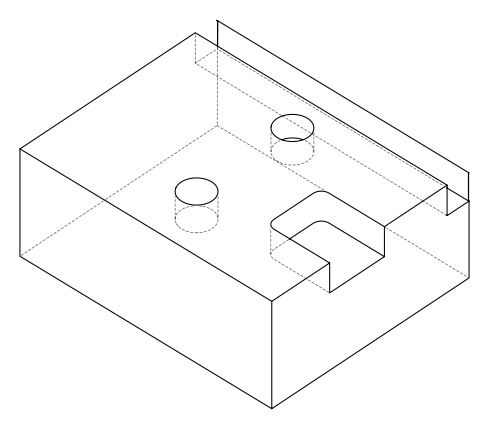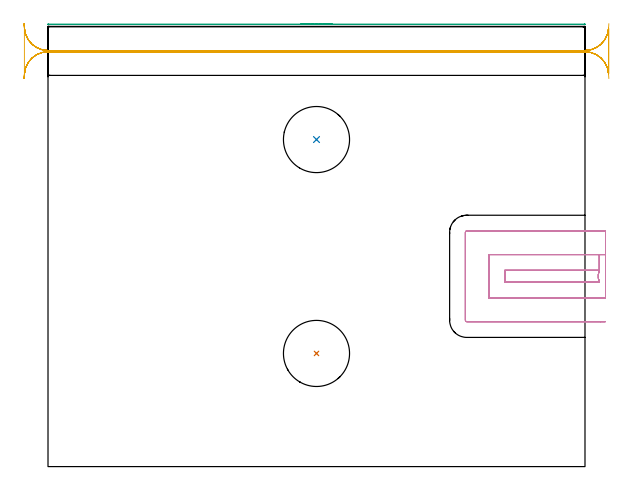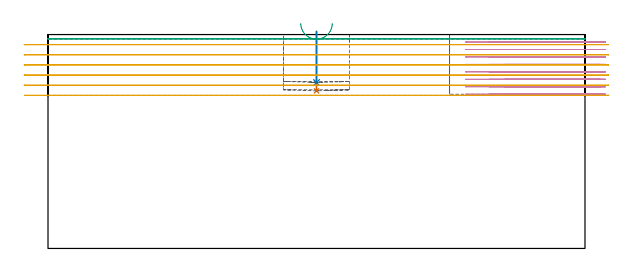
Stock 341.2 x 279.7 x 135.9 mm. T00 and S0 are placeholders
(PLAN: 5 operations, 3 tool changes, 23.6 min)
(1 INDEXABLE_INSERT_DRILL_BLIND_HOLE_FROM_SOLID | STEP1POCKET | NXT0302_036 | 0.15 min | 48897 mm3)
(2 INDEXABLE_INSERT_DRILL_BLIND_HOLE_FROM_SOLID_1 | STEP1POCKET_1 | NXT0302_036 | 0.13 min | 41557 mm3)
(3 AREA_MILL | FG_CHAMFER_SURFACE | UGT0205_001 | 2.86 min | 1436 mm3)
(4 MILL_SLOT | SLOT_PARTIAL_RECTANGULAR | UGT0201_094 | Follow Part, ap 5, ae 75% | 10.65 min | 251020 mm3)
(5 MILL_RECTANGULAR_SLOT | SLOT_RECTANGULAR | UGT0201_018 | Follow Part, ap 7.5, ae 75% | 9.83 min | 404599 mm3)
(TOOL NXT0302_036 | Index. Insert Drill 42mm [880-D4200L50-05] | D42 PA176 FL210 Z2)
(TOOL UGT0205_001 | Chamfer Mill 20 x 3 x 45 deg. | D20 FL50 Z2)
(TOOL UGT0201_094 | End mill 20 mm | D20 FL38 Z4)
(TOOL UGT0201_018 | End mill 30 mm | D30 FL50 Z4)
(OP 1 INDEXABLE_INSERT_DRILL_BLIND_HOLE_FROM_SOLID)
G17 G21 G94 G90
T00 M6
G54
G17 G0 G90 X170.6 Y71.9 S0 M3
G43 Z145.9 H1
G94 G81 G98 Z100.1 F250. R137.9
G80
M5
M2
(OP 2 INDEXABLE_INSERT_DRILL_BLIND_HOLE_FROM_SOLID_1)
G17 G21 G94 G90
T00 M6
G54
G17 G0 G90 X170.6 Y207.8 S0 M3
G43 Z145.9 H1
G94 G81 G98 Z105.4 F250. R137.9
G80
M5
M2
(OP 3 AREA_MILL)
G17 G21 G94 G90
T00 M6
G54
G17 G0 G90 X160.6 Y281.2 S1061 M3
G43 Z145.9 H0
Z143.
G94 G1 X160.638 Z142.128 F250.
X160.752 Z141.264
X160.941 Z140.412
X161.203 Z139.58
X161.537 Z138.774
X161.94 Z138.
X162.408 Z137.264
X162.94 Z136.572
X163.529 Z135.929
X164.172 Z135.34
X164.864 Z134.809
X165.6 Z134.34
X166.374 Z133.937
X167.18 Z133.603
X168.012 Z133.341
X168.863 Z133.152
X169.728 Z133.038
X170.6 Z133.
X340.818
X341.042 Y281.198 Z133.002
X341.153 Y281.195 Z133.004
X341.196 Y281.191 Z133.005
X341.191 Y280.95 Z133.242
X341.187 Y280.903 Z133.288
X341.042 Y280.9 Z133.3
X0.158
X0.013 Y280.903 Z133.288
X0.009 Y280.95 Z133.242
X0.004 Y281.191 Z133.005
X0.047 Y281.195 Z133.004
X0.158 Y281.2 Z133.
X170.6
X171.472 Z133.038
X172.336 Z133.152
X173.188 Z133.341
X174.02 Z133.603
X174.826 Z133.937
X175.6 Z134.34
X176.336 Z134.809
X177.028 Z135.34
X177.671 Z135.929
X178.26 Z136.572
X178.791 Z137.264
X179.26 Z138.
X179.663 Z138.774
X179.997 Z139.58
X180.259 Z140.412
X180.448 Z141.264
X180.562 Z142.128
X180.6 Z143.
G0 Z145.9
M5
M2
(OP 4 MILL_SLOT)
G17 G21 G94 G90
T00 M6
G54
G17 G0 G90 X354.2 Y134.7 S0 M3
G43 Z145.9 H0
Z131.162
G94 G1 X351.2 F250.
X350.35 F500.
Y124.7
G3 X350.35 Y117.1 R10.
G1 X290.2
Y124.7
X350.35
Y134.7
X280.2
Y107.1
X351.2
X354.2 F250.
Y149.7
X351.2
X266.1 F500.
G3 X265.2 Y148.8 R0.9
G1 Y93.
G3 X266.1 Y92.1 R0.9
G1 X351.2
X354.2 F250.
G0 Y134.7 Z126.425
G1 X351.2
X350.35 F500.
Y124.7
G3 X350.35 Y117.1 R10.
G1 X290.2
Y124.7
X350.35
Y134.7
X280.2
Y107.1
X351.2
X354.2 F250.
Y149.7
X351.2
X266.1 F500.
G3 X265.2 Y148.8 R0.9
G1 Y93.
G3 X266.1 Y92.1 R0.9
G1 X351.2
X354.2 F250.
G0 Y134.7 Z121.687
G1 X351.2
X350.35 F500.
Y124.7
G3 X350.35 Y117.1 R10.
G1 X290.2
Y124.7
X350.35
Y134.7
X280.2
Y107.1
X351.2
X354.2 F250.
Y149.7
X351.2
X266.1 F500.
G3 X265.2 Y148.8 R0.9
G1 Y93.
G3 X266.1 Y92.1 R0.9
G1 X351.2
X354.2 F250.
G0 Y134.7 Z116.95
G1 X351.2
X350.35 F500.
Y124.7
G3 X350.35 Y117.1 R10.
G1 X290.2
Y124.7
X350.35
Y134.7
X280.2
Y107.1
X351.2
X354.2 F250.
Y149.7
X351.2
X266.1 F500.
G3 X265.2 Y148.8 R0.9
G1 Y93.
G3 X266.1 Y92.1 R0.9
G1 X351.2
X354.2 F250.
G0 Y134.7 Z112.212
G1 X351.2
X350.35 F500.
Y124.7
G3 X350.35 Y117.1 R10.
G1 X290.2
Y124.7
X350.35
Y134.7
X280.2
Y107.1
X351.2
X354.2 F250.
Y149.7
X351.2
X266.1 F500.
G3 X265.2 Y148.8 R0.9
G1 Y93.
G3 X266.1 Y92.1 R0.9
G1 X351.2
X354.2 F250.
G0 Y134.7 Z107.475
G1 X351.2
X350.35 F500.
Y124.7
G3 X350.35 Y117.1 R10.
G1 X290.2
Y124.7
X350.35
Y134.7
X280.2
Y107.1
X351.2
X354.2 F250.
Y149.7
X351.2
X266.1 F500.
G3 X265.2 Y148.8 R0.9
G1 Y93.
G3 X266.1 Y92.1 R0.9
G1 X351.2
X354.2 F250.
G0 Y134.7 Z102.737
G1 X351.2
X350.35 F500.
Y124.7
G3 X350.35 Y117.1 R10.
G1 X290.2
Y124.7
X350.35
Y134.7
X280.2
Y107.1
X351.2
X354.2 F250.
Y149.7
X351.2
X266.1 F500.
G3 X265.2 Y148.8 R0.9
G1 Y93.
G3 X266.1 Y92.1 R0.9
G1 X351.2
X354.2 F250.
G0 Y134.7 Z98.
G1 X351.2
X350.35 F500.
Y124.7
G3 X350.35 Y117.1 R10.
G1 X290.2
Y124.7
X350.35
Y134.7
X280.2
Y107.1
X351.2
X354.2 F250.
Y149.7
X351.2
X266.1 F500.
G3 X265.2 Y148.8 R0.9
G1 Y93.
G3 X266.1 Y92.1 R0.9
G1 X351.2
X354.2 F250.
G0 Z145.9
M5
M2
(OP 5 MILL_RECTANGULAR_SLOT)
G17 G21 G94 G90
T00 M6
G54
G17 G0 G90 X-15.16 Y246.554 S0 M3
G43 Z145.9 H0
Z129.467
G94 G1 X-14.97 Y249.548 F250.
G2 X0. Y263.6 R15. F500.
G1 X341.2
G2 X356.17 Y249.548 R15.
G1 X356.2
Y278.452
X356.17
G2 X341.2 Y264.4 R15.
G1 X0.
G2 X-14.97 Y278.452 R15.
G1 X-15.16 Y281.446 F250.
G0 Y246.554 Z123.033
G1 X-14.97 Y249.548
G2 X0. Y263.6 R15. F500.
G1 X341.2
G2 X356.17 Y249.548 R15.
G1 X356.2
Y278.452
X356.17
G2 X341.2 Y264.4 R15.
G1 X0.
G2 X-14.97 Y278.452 R15.
G1 X-15.16 Y281.446 F250.
G0 Y246.554 Z116.6
G1 X-14.97 Y249.548
G2 X0. Y263.6 R15. F500.
G1 X341.2
G2 X356.17 Y249.548 R15.
G1 X356.2
Y278.452
X356.17
G2 X341.2 Y264.4 R15.
G1 X0.
G2 X-14.97 Y278.452 R15.
G1 X-15.16 Y281.446 F250.
G0 Y246.554 Z110.167
G1 X-14.97 Y249.548
G2 X0. Y263.6 R15. F500.
G1 X341.2
G2 X356.17 Y249.548 R15.
G1 X356.2
Y278.452
X356.17
G2 X341.2 Y264.4 R15.
G1 X0.
G2 X-14.97 Y278.452 R15.
G1 X-15.16 Y281.446 F250.
G0 Y246.554 Z103.733
G1 X-14.97 Y249.548
G2 X0. Y263.6 R15. F500.
G1 X341.2
G2 X356.17 Y249.548 R15.
G1 X356.2
Y278.452
X356.17
G2 X341.2 Y264.4 R15.
G1 X0.
G2 X-14.97 Y278.452 R15.
G1 X-15.16 Y281.446 F250.
G0 Z145.9
X356.36
Z97.3
G1 X356.17 Y278.452
G2 X341.2 Y264.4 R15. F500.
G1 X0.
G2 X-14.97 Y278.452 R15.
G1 X-15.
Y249.548
X-14.97
G2 X0. Y263.6 R15.
G1 X341.2
G2 X356.17 Y249.548 R15.
G1 X356.36 Y246.554 F250.
G0 Z145.9
M5
M2
